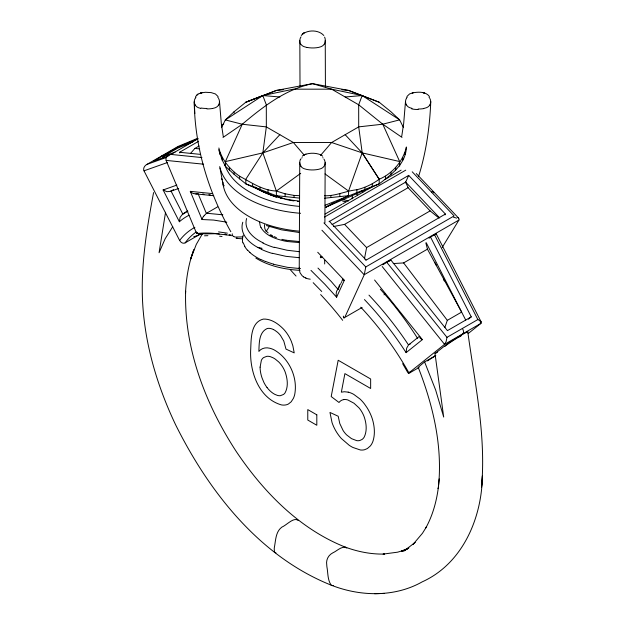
<?xml version="1.0" encoding="UTF-8"?>
<svg xmlns="http://www.w3.org/2000/svg" width="625" height="625" viewBox="0 0 625 625"><rect width="100%" height="100%" fill="white"/><g stroke="black" fill="none" stroke-linecap="round" stroke-linejoin="round"><path stroke-width="0.94" d="M299.75 162.641L299.234 269.008L300.008 272.727L302.078 275.672A9.867 7.555 9.4 0 0 303.703 276.891M325.164 162.641L324.898 222.852M324.672 263.969L324.688 260.32M299.234 268.492L299.273 267.5A18.617 13.391 -2.1 0 1 299.336 267.273M260.102 367.141L261.367 360.297A18.57 10.727 60 0 1 263.617 357.562L266.766 356.336A18.031 10.406 60 0 1 270.414 356.695L273.125 357.82A23.508 13.57 60 0 1 275.289 359.125L278.633 361.875A16.742 9.664 60 0 1 282.055 366.031L282.562 366.812A18.398 10.617 60 0 1 283.969 369.312A17.898 10.336 60 0 1 285.141 371.938C287.438 378.492 288.539 386.406 285.117 392.758A18.906 10.914 60 0 1 283.477 394.477L280.406 395.68A16.172 9.336 60 0 1 277.461 395.414L274.844 394.367A18.805 10.859 60 0 1 267.039 387.531M346.781 547.969C342.047 545.289 337.023 551.055 332.805 552.852C328.32 555.109 325.844 559.992 326.75 564.953A54.25 36.406 -69.8 0 0 326.891 566.703C328.102 572.789 327.398 580.016 331.234 585.172C360.203 596.57 394.547 597.484 422.188 581.867C462.602 563.602 481.836 518.18 482.398 475.883L481.516 487.516C486.281 435.188 474.766 383.336 467.781 331.75L467.75 331.922A11.406 0.812 -32.9 0 1 467.602 332.102L467.516 332.195M352.227 198.75L352.352 195.234M430.766 101.633C429.766 126.867 426.227 152.148 418.625 176.289M405.484 101.633L403.68 123.398L401.727 136.367M365.766 267.094L364.266 274.695L458.945 220.031A3.891 2.461 2.7 0 0 458.406 217.945L457.836 217.438M382.852 264.82L386.789 262.305L446.969 337.344L446.156 341.508L444.664 344.266L408.914 372.859A197.117 114.672 51.3 0 0 360.789 307.211M439.195 478.898L438.234 488.547C443.07 447.266 433.18 405.516 418.242 367.391A13.703 0.977 -32.9 0 1 418.438 367.172L419.438 366.227A54.242 3.875 -32.9 0 1 420.734 365.117L424.602 361.93L435.555 355.609M438.234 488.547L438.281 488.07C436.406 501.891 432.609 515.57 425.859 527.844L426.422 526.914L422.461 533.266L413.188 544.211L415.133 542.406L404.148 550.883L408.852 547.859L402.805 551.117L407.875 548.5L401.5 551.102L404.344 550.211L397.547 552.188L383.117 554.094L384.578 554.047C371.141 554.43 357.766 551.695 345.172 547.094M165.555 212.258L159.078 252.734L165.156 238.742L172.75 226.68M153.57 192.594C146.891 228.305 140.82 264.516 142.555 300.992C144.672 344.094 157.227 386.195 175.727 425.016C209.203 492.188 259.742 556.578 331.234 585.172M364.422 259L366.602 247.57L430.117 210.898L438.766 217.867M419.633 336.555L420.18 338.242L422.367 339.641L406.109 352.641L403.242 348.25A210.852 122.664 51.3 0 0 364.453 299.57M324.445 195.742C335.703 196.219 345.914 190.844 356.922 189.727C364.977 187.75 372.555 184.195 379.203 179.242C392.578 173.688 403.156 161.031 406.383 146.992C406.031 163.898 391.391 174.5 379.203 183.859L325.867 207.172L333.5 202.93M246.609 218.508C243.273 229.781 254.047 238.68 263.156 242.836M242.773 222.227C238.812 234.945 251.289 244.938 261.656 249.289M162.812 158.234L163.375 156.406L177.672 148.156L192.828 141.914M444.828 327.523L447.328 320.344L461.625 312.094L427.445 249.156L425.867 242.914M325.867 207.172L348.555 195.68L348.555 191.055L362.156 152.914L345.164 134.695M221.594 127.477L225.344 119.922L234.055 111.773L245.812 102.227L276.461 90.406L312.547 83.656L348.648 90.43L379.203 102.227L390.906 111.719L399.633 119.867L403.398 127.414M329.102 221.648L408.695 175.383L445.398 214.047L445.023 214.883M365.812 260.305L445.398 214.047M405.328 182.867L408.695 175.383M276.039 197.07L245.812 183.859L234.109 174.312L225.383 166.227L225.383 161.602L242.25 124.242C262.953 106.812 285.453 89.258 312.547 83.656L331.664 89.188L362.172 95.539L399.633 119.867L382.766 124.195L358.703 126.875L331.617 142.516L320.5 155.445M337.922 288.664L339.852 284.438M339.133 287.25L338.102 289.508L331.266 281.531L317.969 268.078M339.477 286.5L339.812 285.75M340.5 284.242L340.844 283.492M341.188 282.742L341.531 281.992M341.875 281.234L342.219 280.484M342.562 279.734L342.898 278.984M310.977 270.383L324.914 284.32L336.602 297.203L344.32 280.281L317.727 252.273M362.102 307.445L344.742 317.484L364.227 274.781L321.93 230.227M266.117 231.539L269.68 226.031M442.203 247.445L458.891 220.125M324.453 43.867L323.188 45.367A9.086 5.242 0 0 1 320.719 46.789L318.656 47.398A18.156 10.484 0 0 1 307.031 47.43M300.547 159.445L300.969 158.82M203.531 216.477L204.102 215.664M202.461 233.703L196.289 244.398L190.492 259.438L193.797 249.766C188.609 263.648 186.164 278.414 185.516 293.18L185.633 291.234C184 348.453 205.43 404.203 236.305 451.578C263.672 492.219 299.852 529.43 346.281 547.508M218.531 105.211L217.469 106.398A9.086 5.242 0 0 1 215.008 107.828L212.398 108.555M429.773 105.156L428.711 106.352A9.086 5.242 0 0 1 426.258 107.773L423.648 108.508M301.055 36.852L300.633 37.484A18.93 10.93 0 0 0 299.867 40.672A18.656 10.773 -2.9 0 0 300.508 44.242M179.68 240.422A4.766 3.875 68.6 0 0 185.164 242.875L185.719 242.078A192.711 90.469 60.7 0 1 196.234 231.961M195.57 96.539L198.242 93.93L201.945 92.766L200.281 93.086M406.906 96.508L409.594 93.914L413.266 92.734L412.172 92.961C417.859 91.852 425.562 91.242 429.422 96.492M301.258 35.484C306.531 29.461 318.547 29.469 323.812 35.492M195.445 97.836L195.977 97.242M406.695 97.789L407.227 97.195M190.594 153.352L194.883 148.43L199.062 146.016M304.453 155.438L293.352 142.5L279.852 134.695L262.844 152.883L245.812 179.242L245.812 183.859L284.492 198.969M408.398 373.312L408.867 372.898M344.453 317.891L343.867 318.07L343.453 317.234M176.812 185.109L163.117 189.969L179.375 221.734L181.328 220.125A210.852 99.523 60.7 0 1 188.992 215.258M389.367 261.141L390.82 259.969L447.438 330.617L471.258 316.867L430.523 237.055L436.078 233.945M429.063 238.219L430.523 237.055M419.266 336.406L408.938 344.664L410.617 343.688M468.336 319.195L471.258 316.867M434.336 356.586L435.805 355.406M458.531 337.234L462.781 333.836A4.492 2.594 60 0 0 462.383 328.445M468.109 333.625L481 323.32C482.156 321.328 479.742 320.648 477.852 319.562L434.523 234.742M197.898 94.18L196.594 95.211M424.688 362.133L435.656 390.047L443.703 417.07L435 353.586L443.469 346.898A55.523 3.969 -32.9 0 1 446.086 344.898L448.477 343.148A11.406 0.812 -32.9 0 1 449.211 342.625L456.938 337.688A41.383 2.953 -32.9 0 1 460.164 335.797L461.352 335.109A44.781 3.195 -32.9 0 1 463.773 333.727L467.781 331.75M302.273 156.164L303.586 155.156M218.875 147.984C221.586 159.562 229.961 169.594 239.625 176.25C251.32 182.438 262.562 190.508 276.367 191.031L300.695 173.336M223 137.461L242.25 124.242L266.336 126.906L279.852 134.695M217.594 206.875L206.367 213.367L197.945 193.391M182.375 214.406L180.078 217.375L179.375 221.734M200.344 234.078L199.758 234.422A43.133 35.086 68.6 0 1 197.211 235.719L193.734 236.719M194.875 227.383A197.117 93.039 60.7 0 0 179.625 240.453L144 170.828C142.75 168.266 144.812 165.367 147.148 164.297L178.031 146.469L196.828 138.633M166.055 160.258C165.125 157.289 168.328 154.992 170.883 154.422L197.703 138.938M221.367 125.273L223.727 123.906M179.789 152.906L179.602 152.273L198.625 141.289M173.57 189.609L171.047 191.062L182.852 214.133L187.891 211.219M185.148 242.844L200.047 234.242L203.25 233.867A8.531 8.398 42.7 0 0 203.477 233.773M325.039 214.07L341.945 204.312M342.789 203.82L353.781 197.477M354.625 196.992L365.609 190.641M366.461 190.156L372.375 186.742M385.055 179.422L389.281 176.977M390.125 176.492L401.117 170.148M324.523 217.055L405.758 170.148M332.055 224.609L405.672 182.109L439.703 217.961M333.594 226.523L344.578 224.375L408.094 187.703L430.117 210.898M320.328 257.281L321.641 256.523M386.789 262.305L390.82 259.969M393.258 263.57L403.625 262.914L427.445 249.156M383.969 294.82L385.484 293.945M446.969 337.344L477.852 319.562M435 353.586L437.469 352.156M418.328 367.906L410.047 372.688L409.711 372.078M171 191.094L170.602 191.32L178.688 188.445M410.016 372.711L408.484 373.484M170.562 191.336L166.938 191.695L163.117 189.969M147.148 164.297L166.133 157.555M419.109 367.32L418.133 367.625M198.234 138.688L177.562 147.305L153.742 161.055L169.133 155.602M325.117 205.227L379.203 183.859L379.203 179.242L362.211 152.883L358.703 126.875L358.68 104.781L362.172 95.539L345.164 96.992L331.664 89.188L293.406 89.172L262.805 95.555L245.812 102.227L268.094 93.641M303.953 154.906C309.281 152.664 315.641 152.664 320.969 154.906M305.508 154.273L305.984 154.086M268.93 93.32L276.461 90.406L283.242 89.75M163.375 156.406L175.07 152.141M144 170.828L167.57 162.477M320.711 257.758L321.82 257.492M200.82 92.984L205.375 92.273L211.18 92.609L215.414 93.961L218.094 96.562M225.383 161.602L262.844 152.883L293.352 142.5L331.617 142.516L362.211 152.883L399.672 161.547L399.672 166.164M333.578 585.523L332.344 585.586M242.766 236.906L235.172 237.047A9.867 4.617 -17 0 1 233.82 236.547M320.328 256.852L321.922 256.656M324.445 198.227L348.555 195.68M242.25 238.82L236.109 238.336M204.539 233.914L215.148 233.711L226.359 234.82M374.594 593.711L384.328 593.398M275.938 552.875L274.453 552.062L274.234 548.719A54.273 25.234 -51.8 0 1 274.375 547.367C275.766 540.391 275.547 531.602 282 527.039C286.383 525.336 293.992 516.617 298.188 520.484M206.562 213.242L222.867 214.805M299.617 242.594L288.008 241.578A39.336 20.203 5.9 0 1 284.133 240.914C275.484 238.828 265.633 235.727 260.969 227.477M299.18 241.523L286.039 240.25M242.25 124.242L225.344 119.922L262.805 95.555L266.312 104.812L266.336 126.906L262.844 152.883L276.367 191.031L285.078 193.789L294.055 195.406L299.547 195.688M300.523 268.609L287.414 267.328L273.406 264.25M299.172 257.695L285.969 256.336L272.375 253.273M299.969 270.367C284.672 269.422 269.023 266.234 255.844 258.086M299.43 251.695L287.016 250.234L274.352 247.227M199.969 234.305L197.383 233.5L195.875 231.664L166.109 160.398L203.633 164.203M262.867 95.539L279.852 96.992M276.367 191.031L276.367 195.656L299.547 198.109M195.812 193.914L213.719 195.695M341.875 89.766L348.648 90.43L364.07 96.398M194.883 148.43L199.672 148.914M179.602 152.273L200.25 154.367M170.883 154.422L201.961 157.57M226.82 222.18L213.633 220.07L202.055 219.523L190.289 191.352L212.641 193.617M202.562 194.062L203.969 194.203M208.891 194.703L210.305 194.852M299.039 232.469L281.625 229.852L266.391 225.563M218.539 231.891L227.352 233.148M224.898 234.039L225.609 234.125M229.195 234.648L230.664 234.891M225.672 234.719L231.617 235.695M342.602 201.117L345.477 201.641M424.711 93.047L423.047 92.719L424.172 92.938M344.32 280.281L343.672 280.125M348.219 392.141L344.359 391.742L341.352 392.172L344.898 373.617L370.648 388.484L370.648 378.992L338.188 360.25L331.195 396.547L339.008 402.484A21.203 12.242 60 0 1 344.047 399.57M306.984 47.516L303.898 46.594A9.062 5.227 0 0 1 301.898 45.367L300.836 44.18M281.859 239.336L286.164 240.273M412.047 108.391L410 107.773A9.062 5.227 0 0 1 407.875 106.617L406.273 104.836M200.797 108.438L198.75 107.828A9.094 5.242 0 0 1 196.289 106.398L195.023 104.891M305.992 277.922L305.43 277.719M193.773 193.492L194.734 193.773A4.148 3.219 19.5 0 0 197.617 193.625M379.203 102.227L364.953 96.734M255.922 188.164L259.062 189.461M265.297 261.453L260.82 259.484M273.852 236.508L276.406 237.594M276.367 195.656L282.273 198.641M345.164 96.992L358.68 104.781L382.766 124.195L402.016 137.398M325.023 173.922L348.555 191.055M191.18 192.094L190.289 191.352M321.336 155.148L322.648 156.164M249.953 252.461L247.648 250.18M266.719 231.484L268.172 232.938M313.18 282.695L321.727 291.469M429.023 97.195L429.555 97.789M458.523 218.031L416.273 173.547M217.773 97.242L218.305 97.844M412.211 171.805L454.117 215.937L365.781 266.938L323.969 222.898M344.578 224.375L366.602 247.57M329.297 221.227L366 259.883M382.188 266.516L444.562 344.352L481 323.32L480.117 321.594M374.586 280.023L422.367 339.641M403.625 262.914L447.328 320.344M361.75 190.883L362.797 192.398M300.742 166.148L301.812 167.328A9.094 5.242 0 0 0 304.281 168.75L306.898 169.477A18.156 10.508 0 0 0 318.547 169.328L320.633 168.75A9.086 5.242 0 0 0 323.102 167.328L324.367 165.828A18.93 10.922 0 0 0 325.125 162.641A18.656 10.75 2.9 0 0 323.969 159.164M481.07 321.75L436.266 233.914M362.156 152.914L379.203 179.242M402.641 363.672L407.961 372.836M244.836 246.383L243.258 242.852M218.648 149.727L222.266 160.195L225.383 166.227M265.766 230.867L264.758 228.32L264.453 225.18A48.039 23.953 0.7 0 1 264.461 224.656M426.305 242.867L465.742 320.141M435.023 262.766L436.352 265.367M443.438 279.25L444.32 280.984M230.828 231.719C208.445 192.008 194.789 147.469 194.234 101.68M382.766 124.195L399.672 161.547M405.672 182.109L408.094 187.703M221.656 178.672L222.031 179.766M222.781 181.945L223.156 183.039M223.93 185.312L224.125 185.883M219.984 168.07L223.203 185.172M343.43 317.094L343.352 316.125M223.273 136.594L221.32 123.57L219.516 101.68M406.109 352.641L406.648 348.188L408.508 344.961A215.273 125.234 51.4 0 0 368.969 295.133M259.578 222.18L260.141 225.484A39.281 19.68 5 0 0 261 227.477M194.281 102.539L194.836 113.578M325.25 40.672L325.422 86.977M299.836 40.672L300.008 86.141M405.031 152.594L405.031 154.625M402.781 157.461L402.781 160.141M395.719 167.328L395.719 170.008M390.961 172.227L390.961 174.258M385.453 176.203L385.453 178.883M372.305 183.797L372.305 186.477M364.867 187.297L364.867 189.328M356.922 189.727L356.922 192.406M339.836 193.805L339.836 196.484M330.859 195.414L330.859 197.445M294.055 195.406L294.055 197.438M285.078 193.789L285.078 196.469M268 189.695L268 192.375M260.062 187.266L260.062 189.289M252.633 183.758L252.633 186.438M239.625 176.25L239.625 178.93M234.109 172.281L234.109 174.312M234.055 111.773L234.055 113.125M229.344 167.383L229.344 170.062M222.266 157.516L222.266 160.195M220.008 152.656L220.008 154.68M260.094 367.141A27.016 15.602 60 0 0 261.953 377.688L263.844 382.32A18.289 10.555 60 0 0 267.047 387.523M273.484 329.562A17.688 10.211 60 0 0 267.25 328.492C258.719 332.258 259.242 343.594 258.867 351.414C261.359 348.219 265.75 347.188 269.562 348.203A27.758 16.031 60 0 1 274.188 349.914C289.195 358.461 297.836 377.297 294.758 394.273A36.055 20.812 60 0 1 293.336 398.453L291.188 401.789L288.445 403.992A26.875 15.516 60 0 1 285.125 405.016A27.695 15.992 60 0 1 281.328 404.883C258.758 398.32 249.773 371.812 250.648 350.398C251.258 339.797 250.242 322.438 263.281 319.094C271.336 318.68 278.492 323.938 283.844 329.469A24.133 13.93 60 0 1 291.336 341.375L292.875 345.844L294.211 352.891L285.992 349.094L283.797 341.078L280.562 335.57A15.125 8.734 60 0 0 277.422 332.211L275.086 330.477A19.609 11.32 60 0 0 273.484 329.578M348.219 392.141A27.602 15.937 60 0 1 353.82 394.422L359.922 398.953A26.445 15.266 60 0 1 364.43 403.93L366.875 407.445A31.672 18.289 60 0 1 369.125 411.328L369.797 412.656A28.773 16.609 60 0 1 372.469 419.391C374.523 426.359 375.211 434.016 373.023 441.039A34.039 19.656 60 0 1 370.297 445.992L367.367 448.539L364.57 449.727A28.016 16.172 60 0 1 360.32 449.969L352.844 447.445A42.633 24.617 60 0 1 349.242 445.312L341.367 438.523A27.141 15.672 60 0 1 336.562 432.109A28.312 16.352 60 0 1 335.195 429.766A26.961 15.57 60 0 1 332.023 422.539L329.969 412.445L338.188 416.242L339.805 423.594L343.125 430.562A16.688 9.633 60 0 0 346.641 434.914L351.5 438.641L356.688 440.633A18.227 10.523 60 0 0 359.844 440.5L362.039 439.469A20.867 12.047 60 0 0 364.195 437.094C367.367 430.609 366.344 422.766 363.945 416.188A18.391 10.617 60 0 0 361.742 411.734A17.375 10.031 60 0 0 358.906 407.766L353.961 403.211L347.961 400.016A18.195 10.508 60 0 0 344.047 399.555M298.773 201.516A75.602 43.648 0 0 1 297.578 201.383M294.008 200.914A75.602 43.648 0 0 1 285.852 199.438M281.875 198.5A75.602 43.648 0 0 1 280.188 198.055M276.875 197.094A75.602 43.648 0 0 1 255.195 187.078M298.57 200.984A80.055 46.219 0 0 1 253.133 186.484M298.805 231.109A89.789 51.836 0 0 1 222.992 183.852M300.594 213.289A93.562 54.016 0 0 1 219.711 166.594M298.906 206.336A89.125 51.453 0 0 1 224.812 164.641M161.617 156.539A4.492 2.594 60 0 1 162.617 155.367M182.398 214.406A215.273 102.102 60.7 0 1 187.539 210.898M342.539 199.602A25.977 16.789 -8 0 1 348.445 200.969M274.125 247.469A45.281 20.953 8.7 0 1 262.812 242.992M272.242 253.422A48.406 22.961 7.8 0 1 261.461 249.398M355.922 193.266A26.234 17.492 -9.3 0 1 357.641 195.297M242.734 242.867A65.273 31.289 1 0 1 243.25 235.164M247.461 250.203A51.328 24.078 7.2 0 1 244.695 246.391M260.695 259.539A45.867 21.102 8.5 0 1 249.844 252.477M273.508 264.133A48.859 22.672 8.4 0 1 265.438 261.359M236.586 238.023A147.898 33.406 23.2 0 1 237.336 238.172M204.5 235.812A188.93 100.922 52 0 1 207.898 235.672M219.625 236.219A188.93 100.922 52 0 1 222.039 236.508M257.852 247.352A131.977 11.578 15.4 0 1 262.07 248.32M196.836 233.539A193.344 104.344 53 0 1 219.336 233.992M201.953 219.594A8.203 2.727 -48.3 0 1 203.375 216.516M193.711 193.656A8.156 6.555 18.5 0 1 191.117 192.234M204.258 215.648A3.719 1.055 -47 0 1 206.25 213.617M453.539 217.289A8.234 3.656 6.8 0 1 456.609 218.141M431.516 192.133A4.484 1.406 -43.5 0 1 433.562 192.789M296.055 276.047A131.977 27.359 39.8 0 1 290.312 269.734M320.633 294.578A193.344 94.773 57.3 0 1 342.664 320.312M336.664 297.164A8.203 6.242 -77.1 0 1 336.258 293.094L336.43 292.062A3.719 2.922 -80.4 0 1 338.062 289.391M343.391 280.227A8.156 3.094 -20.9 0 1 342.5 279.414M342.461 279.008A4.148 1.523 -18.2 0 1 342.539 278.43M380.32 289.211A214.328 124.633 53.4 0 1 417.719 338.602M444.695 346.562A11.227 0.805 -32.9 0 1 452.75 340.797A11.227 0.805 -32.9 0 1 461.562 335.602M427.461 360.93A8.984 0.641 -32.9 0 1 435.313 356.031M429.844 98.445A18.156 10.484 0.1 0 1 429.703 105.141M423.695 108.602A18.93 10.93 0 0 1 418.125 109.008M418.148 109.484A18.656 11.398 -0.1 0 1 411.766 108.914M406.406 104.812A18.156 10.477 0 0 1 406.547 98.117M324.477 43.867A18.93 10.922 0 0 0 325.219 40.672A18.656 10.773 -2.7 0 0 324.578 37.102M322.758 157.672A9.062 5.234 0 0 1 323.102 157.945M301.812 157.945A9.086 5.25 0 0 1 302.148 157.672M300.438 159.43A18.93 10.93 0 0 0 299.789 162.633A18.656 10.75 2.7 0 0 300.93 166.109M305.391 277.797A9.125 6.945 9.8 0 1 303.656 276.945M310.266 279.188A17.578 12.078 12 0 1 305.859 278.219M195.141 104.867A18.156 10.484 -0.1 0 1 195.312 98.164M218.609 98.492A18.156 10.484 0 0 1 218.438 105.187M212.375 108.508A18.93 10.93 0 0 1 206.883 108.906M206.852 108.453A18.656 10.164 0.1 0 1 201.031 108.023M233.75 236.586A9.125 4.242 -16.6 0 1 232.938 235.914M232.609 235.711A17.578 7.742 -9.7 0 1 232.227 233.812M196.703 233.109L197.203 232.742L196.703 233.109M303.984 32.883L302.305 34.164L303.984 32.883M316.812 414.82L307.773 409.602L307.773 420.039L316.812 425.258L316.812 414.82M272.414 236.578A4.5 2.594 -60 0 0 269.32 235.539A4.492 2.602 -59.8 0 1 272.422 236.609"/></g></svg>
